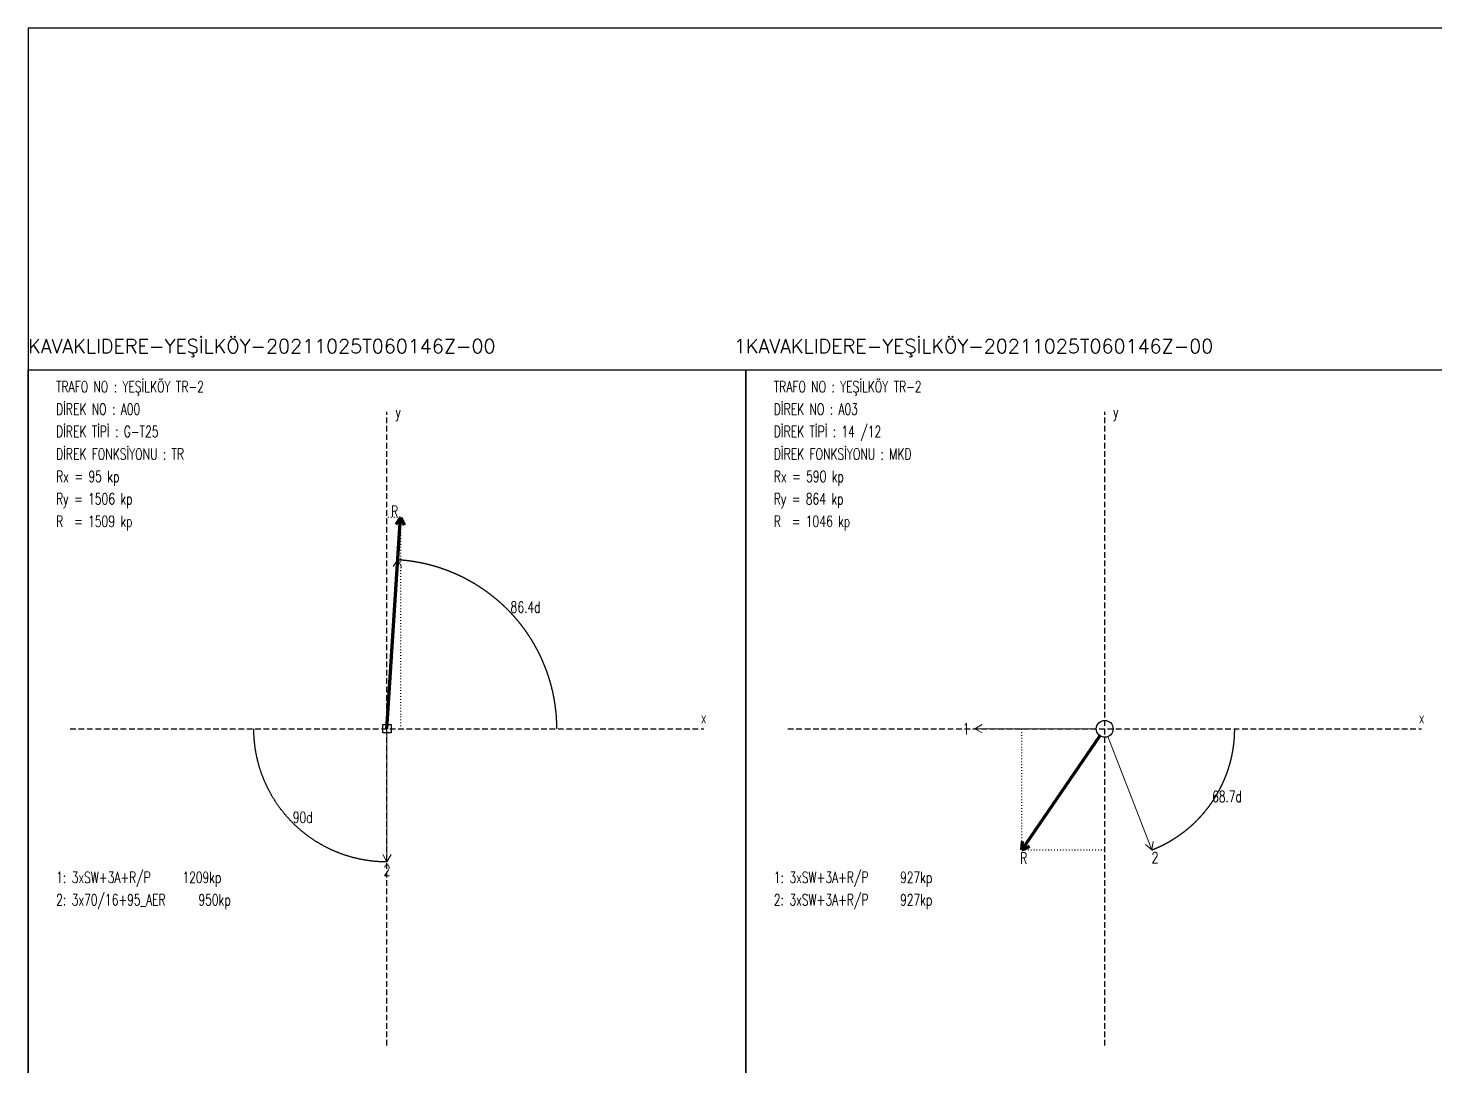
# Model space of a CAD drawing. Header units: millimetres. Extents: x 140 to 2450, y -142 to 155.
# Drawn here: x 139.8 to 345.6, y 2.7 to 154.5 of the extents above; entities that cross this region are included whole.
import ezdxf
from ezdxf.enums import TextEntityAlignment as Align

# ---------------------------------------------------------------- set-up
doc = ezdxf.new("R2010")
doc.units = ezdxf.units.MM
doc.linetypes.add('ACAD_ISO07W100', pattern=[0.2, 0, -0.2])
doc.linetypes.add('DASHDOT', pattern=[0.75, 0.5, -0.25])
doc.styles.get("Standard").update_dxf_attribs({"font": 'RomanS'})

# ---------------------------------------------------------------- blocks, each defined once
blk = doc.blocks.new('drgs')
at = {"linetype": 'DASHDOT', "ltscale": 2}
for p, q in [((64, 7.5), (64, 120.5)), ((192, 7.5), (192, 120.5)), ((7.5, 64), (120.5, 64)), ((135.5, 64), (248.5, 64))]:
    blk.add_line(p, q, dxfattribs=at)
at = {"lineweight": 70}
for p, q in [((64, 64), (66.38321, 101.649647)), ((66.38321, 101.649647), (65.552643, 100.400584)), ((66.38321, 101.649647), (67.049647, 100.305824)), ((191.153628, 62.761661), (177.244358, 42.4108)), ((177.244358, 42.4108), (177.358173, 43.906476)), ((177.244358, 42.4108), (178.596559, 43.060072))]:
    blk.add_line(p, q, dxfattribs=at)
at = {"linetype": 'ACAD_ISO07W100', "ltscale": 2}
for p, q in [((66.38321, 101.649647), (64, 101.649647)), ((66.38321, 101.649647), (66.38321, 64)), ((177.244358, 42.4108), (177.244358, 64)), ((177.244358, 42.4108), (192, 42.4108))]:
    blk.add_line(p, q, dxfattribs=at)
at = {"lineweight": 15}
for p, q in [((64, 64), (65.910169, 94.176604)), ((65.910169, 94.176604), (65.079602, 92.92754)), ((65.910169, 94.176604), (66.576606, 92.832781)), ((64, 64), (64, 40.25)), ((168.817875, 64), (170.116913, 64.75)), ((190.5, 64), (168.817875, 64)), ((168.817875, 64), (170.116913, 63.25)), ((192.544763, 62.60253), (200.419756, 42.400958)), ((200.419756, 42.400958), (199.249162, 43.338886)), ((200.419756, 42.400958), (200.646728, 43.883686)), ((64, 40.25), (63.25, 41.549038)), ((64, 40.25), (64.75, 41.549038))]:
    blk.add_line(p, q, dxfattribs=at)
at = {"flags": 128}
for points in [[(0, 0), (0, 128), (128, 128), (128, 0), (0, 0)], [(128, 0), (128, 128), (256, 128), (256, 0), (128, 0)], [(63.25, 63.25), (63.25, 64.75), (64.75, 64.75), (64.75, 63.25), (63.25, 63.25)]]:
    blk.add_lwpolyline(points, close=True, dxfattribs=at)
at = {"color": 1, "flags": 128}
for points in [[(65.910169, 94.176604), (65.910169, 94.176604), (65.962834, 94.173224), (66.015493, 94.169752), (66.068146, 94.166189), (66.120793, 94.162533), (66.173433, 94.158786), (66.226067, 94.154946), (66.278694, 94.151015), (66.331314, 94.146992), (66.383926, 94.142877), (66.436532, 94.138671), (66.48913, 94.134372), (66.541721, 94.129982), (66.594304, 94.1255), (66.646879, 94.120926), (66.699445, 94.116261), (66.752004, 94.111503), (66.804554, 94.106654), (66.857096, 94.101714), (66.909629, 94.096681), (66.962153, 94.091557), (67.014668, 94.086341), (67.067174, 94.081034), (67.119671, 94.075635), (67.172158, 94.070144), (67.224636, 94.064562), (67.277103, 94.058888), (67.329561, 94.053123), (67.382008, 94.047266), (67.434446, 94.041317), (67.486872, 94.035277), (67.539288, 94.029146), (67.591694, 94.022923), (67.644088, 94.016609), (67.696471, 94.010203), (67.748843, 94.003705), (67.801204, 93.997117), (67.853553, 93.990437), (67.90589, 93.983665), (67.958216, 93.976803), (68.010529, 93.969849), (68.06283, 93.962803), (68.115119, 93.955667), (68.167395, 93.948439), (68.219659, 93.94112), (68.271909, 93.933709), (68.324147, 93.926208), (68.376371, 93.918615), (68.428583, 93.910932), (68.48078, 93.903157), (68.532964, 93.895291), (68.585134, 93.887334), (68.637291, 93.879286), (68.689433, 93.871146), (68.741561, 93.862916), (68.793674, 93.854595), (68.845773, 93.846183), (68.897857, 93.83768), (68.949926, 93.829087), (69.00198, 93.820402), (69.054019, 93.811626), (69.106042, 93.80276), (69.15805, 93.793803), (69.210042, 93.784755), (69.262018, 93.775616), (69.313978, 93.766387), (69.365922, 93.757067), (69.41785, 93.747657), (69.469761, 93.738155), (69.521656, 93.728563), (69.573533, 93.718881), (69.625394, 93.709108), (69.677238, 93.699245), (69.729064, 93.689291), (69.780873, 93.679247), (69.832664, 93.669112), (69.884438, 93.658887), (69.936193, 93.648571), (69.987931, 93.638166), (70.03965, 93.627669), (70.091351, 93.617083), (70.143033, 93.606407), (70.194696, 93.59564), (70.246341, 93.584783), (70.297967, 93.573836), (70.349573, 93.562799), (70.40116, 93.551672), (70.452728, 93.540455), (70.504276, 93.529148), (70.555804, 93.517751), (70.607312, 93.506264), (70.6588, 93.494687), (70.710268, 93.48302), (70.761715, 93.471264), (70.813142, 93.459417), (70.864548, 93.447481), (70.915933, 93.435455), (70.967297, 93.42334), (71.01864, 93.411135), (71.069961, 93.39884), (71.121261, 93.386456), (71.172539, 93.373983), (71.223796, 93.361419), (71.27503, 93.348767), (71.326242, 93.336025), (71.377432, 93.323193), (71.428599, 93.310273), (71.479744, 93.297263), (71.530866, 93.284163), (71.581965, 93.270975), (71.633041, 93.257697), (71.684094, 93.244331), (71.735123, 93.230875), (71.786129, 93.21733), (71.837111, 93.203696), (71.888069, 93.189973), (71.939003, 93.176162), (71.989913, 93.162261), (72.040798, 93.148272), (72.091659, 93.134193), (72.142496, 93.120026), (72.193307, 93.105771), (72.244094, 93.091426), (72.294855, 93.076993), (72.345592, 93.062472), (72.396303, 93.047862), (72.446988, 93.033163), (72.497647, 93.018376), (72.548281, 93.003501), (72.598889, 92.988537), (72.64947, 92.973485), (72.700025, 92.958345), (72.750554, 92.943116), (72.801056, 92.9278), (72.851531, 92.912395), (72.901979, 92.896902), (72.9524, 92.881321), (73.002794, 92.865652), (73.05316, 92.849895), (73.103499, 92.834051), (73.15381, 92.818118), (73.204093, 92.802098), (73.254348, 92.78599), (73.304575, 92.769794), (73.354773, 92.753511), (73.404943, 92.73714), (73.455085, 92.720681), (73.505198, 92.704135), (73.555281, 92.687502), (73.605336, 92.670781), (73.655361, 92.653973), (73.705357, 92.637078), (73.755323, 92.620095), (73.80526, 92.603025), (73.855167, 92.585868), (73.905043, 92.568624), (73.95489, 92.551293), (74.004706, 92.533875), (74.054492, 92.51637), (74.104247, 92.498778), (74.153971, 92.4811), (74.203665, 92.463334), (74.253327, 92.445482), (74.302958, 92.427543), (74.352558, 92.409518), (74.402126, 92.391406), (74.451662, 92.373208), (74.501167, 92.354923), (74.55064, 92.336552), (74.60008, 92.318094), (74.649488, 92.299551), (74.698864, 92.280921), (74.748207, 92.262205), (74.797518, 92.243402), (74.846796, 92.224514), (74.89604, 92.20554), (74.945251, 92.18648), (74.994429, 92.167334), (75.043574, 92.148102), (75.092685, 92.128784), (75.141762, 92.109381), (75.190805, 92.089892), (75.239814, 92.070318), (75.288789, 92.050658), (75.337729, 92.030913), (75.386635, 92.011082), (75.435506, 91.991166), (75.484343, 91.971165), (75.533144, 91.951078), (75.58191, 91.930906), (75.630641, 91.910649), (75.679337, 91.890308), (75.727997, 91.869881), (75.776621, 91.849369), (75.825209, 91.828773), (75.873762, 91.808092), (75.922278, 91.787326), (75.970758, 91.766475), (76.019201, 91.74554), (76.067608, 91.72452), (76.115978, 91.703416), (76.164311, 91.682227), (76.212607, 91.660954), (76.260866, 91.639597), (76.309087, 91.618156), (76.357271, 91.596631), (76.405418, 91.575021), (76.453526, 91.553327), (76.501597, 91.53155), (76.549629, 91.509689), (76.597624, 91.487744), (76.64558, 91.465715), (76.693497, 91.443602), (76.741376, 91.421406), (76.789216, 91.399126), (76.837017, 91.376763), (76.884779, 91.354317), (76.932501, 91.331787), (76.980185, 91.309174), (77.027828, 91.286478), (77.075432, 91.263698), (77.122997, 91.240836), (77.170521, 91.21789), (77.218005, 91.194862), (77.265449, 91.171751), (77.312852, 91.148557), (77.360215, 91.12528), (77.407537, 91.101921), (77.454818, 91.078479), (77.502059, 91.054955), (77.549258, 91.031348), (77.596416, 91.007659), (77.643532, 90.983888), (77.690607, 90.960034), (77.737641, 90.936098), (77.784632, 90.912081), (77.831582, 90.887981), (77.878489, 90.863799), (77.925354, 90.839536), (77.972176, 90.815191), (78.018956, 90.790764), (78.065694, 90.766255), (78.112388, 90.741665), (78.15904, 90.716994), (78.205648, 90.692241), (78.252213, 90.667407), (78.298735, 90.642491), (78.345213, 90.617495), (78.391647, 90.592417), (78.438038, 90.567259), (78.484385, 90.542019), (78.530687, 90.516699), (78.576945, 90.491297), (78.623159, 90.465815), (78.669328, 90.440253), (78.715453, 90.41461), (78.761533, 90.388886), (78.807568, 90.363082), (78.853557, 90.337198), (78.899502, 90.311234), (78.945401, 90.285189), (78.991254, 90.259064), (79.037062, 90.23286), (79.082824, 90.206575), (79.12854, 90.180211), (79.17421, 90.153767), (79.219834, 90.127243), (79.265411, 90.100639), (79.310942, 90.073957), (79.356427, 90.047194), (79.401864, 90.020353), (79.447255, 89.993432), (79.492598, 89.966431), (79.537895, 89.939352), (79.583144, 89.912194), (79.628345, 89.884957), (79.673499, 89.857641), (79.718605, 89.830246), (79.763664, 89.802773), (79.808674, 89.775221), (79.853636, 89.74759), (79.89855, 89.719881), (79.943415, 89.692094), (79.988232, 89.664228), (80.033, 89.636284), (80.07772, 89.608262), (80.12239, 89.580162), (80.167011, 89.551985), (80.211583, 89.523729), (80.256106, 89.495395), (80.300579, 89.466984), (80.345002, 89.438496), (80.389376, 89.40993), (80.4337, 89.381286), (80.477973, 89.352565), (80.522197, 89.323767), (80.56637, 89.294892), (80.610493, 89.26594), (80.654565, 89.23691), (80.698586, 89.207804), (80.742557, 89.178621), (80.786476, 89.149362), (80.830344, 89.120025), (80.874161, 89.090613), (80.917927, 89.061124), (80.961641, 89.031558), (81.005304, 89.001916), (81.048914, 88.972198), (81.092473, 88.942404), (81.13598, 88.912534), (81.179434, 88.882589), (81.222836, 88.852567), (81.266186, 88.82247), (81.309483, 88.792297), (81.352727, 88.762048), (81.395919, 88.731724), (81.439057, 88.701325), (81.482143, 88.67085), (81.525175, 88.640301), (81.568153, 88.609676), (81.611079, 88.578976), (81.65395, 88.548202), (81.696768, 88.517352), (81.739532, 88.486428), (81.782242, 88.45543), (81.824897, 88.424357), (81.867499, 88.393209), (81.910046, 88.361987), (81.952538, 88.330691), (81.994976, 88.299321), (82.037359, 88.267877), (82.079687, 88.236359), (82.121959, 88.204767), (82.164177, 88.173102), (82.206339, 88.141362), (82.248446, 88.109549), (82.290498, 88.077663), (82.332493, 88.045704), (82.374433, 88.013671), (82.416317, 87.981565), (82.458144, 87.949386), (82.499916, 87.917134), (82.541631, 87.884809), (82.583289, 87.852411), (82.624891, 87.819941), (82.666437, 87.787398), (82.707925, 87.754783), (82.749356, 87.722095), (82.790731, 87.689335), (82.832048, 87.656503), (82.873307, 87.623599), (82.91451, 87.590623), (82.955654, 87.557575), (82.996741, 87.524455), (83.03777, 87.491264), (83.078741, 87.458001), (83.119654, 87.424667), (83.160509, 87.391261), (83.201305, 87.357784), (83.242043, 87.324236), (83.282722, 87.290616), (83.323342, 87.256926), (83.363904, 87.223165), (83.404406, 87.189334), (83.44485, 87.155431), (83.485234, 87.121458), (83.525559, 87.087415), (83.565824, 87.053301), (83.60603, 87.019117), (83.646176, 86.984863), (83.686262, 86.950539), (83.726288, 86.916145), (83.766254, 86.881682), (83.80616, 86.847148), (83.846006, 86.812545), (83.885791, 86.777873), (83.925516, 86.743131), (83.96518, 86.708319), (84.004783, 86.673439), (84.044325, 86.63849), (84.083806, 86.603471), (84.123226, 86.568384), (84.162584, 86.533228), (84.201882, 86.498003), (84.241117, 86.46271), (84.280291, 86.427348), (84.319403, 86.391919), (84.358454, 86.35642), (84.397442, 86.320854), (84.436368, 86.28522), (84.475232, 86.249518), (84.514034, 86.213748), (84.552773, 86.17791), (84.591449, 86.142005), (84.630063, 86.106033), (84.668614, 86.069993), (84.707102, 86.033886), (84.745526, 85.997711), (84.783888, 85.96147), (84.822186, 85.925162), (84.860421, 85.888787), (84.898593, 85.852345), (84.9367, 85.815837), (84.974744, 85.779263), (85.012724, 85.742622), (85.05064, 85.705914), (85.088492, 85.669141), (85.12628, 85.632302), (85.164003, 85.595396), (85.201662, 85.558425), (85.239256, 85.521389), (85.276786, 85.484286), (85.31425, 85.447119), (85.35165, 85.409886), (85.388985, 85.372587), (85.426254, 85.335224), (85.463459, 85.297796), (85.500598, 85.260303), (85.537671, 85.222745), (85.574679, 85.185122), (85.611621, 85.147435), (85.648498, 85.109683), (85.685308, 85.071867), (85.722052, 85.033987), (85.75873, 84.996043), (85.795342, 84.958035), (85.831888, 84.919963), (85.868367, 84.881827), (85.904779, 84.843628), (85.941125, 84.805365), (85.977403, 84.767039), (86.013615, 84.72865), (86.04976, 84.690197), (86.085838, 84.651682), (86.121848, 84.613103), (86.157791, 84.574462), (86.193666, 84.535758), (86.229474, 84.496991), (86.265214, 84.458162), (86.300886, 84.419271), (86.336491, 84.380318), (86.372027, 84.341302), (86.407495, 84.302225), (86.442895, 84.263085), (86.478227, 84.223884), (86.51349, 84.184621), (86.548684, 84.145297), (86.58381, 84.105912), (86.618867, 84.066465), (86.653855, 84.026957), (86.688774, 83.987388), (86.723624, 83.947758), (86.758405, 83.908068), (86.793117, 83.868316), (86.827759, 83.828505), (86.862331, 83.788633), (86.896834, 83.7487), (86.931267, 83.708708), (86.96563, 83.668655), (86.999924, 83.628542), (87.034147, 83.58837), (87.0683, 83.548138), (87.102383, 83.507847), (87.136395, 83.467496), (87.170337, 83.427085), (87.204208, 83.386616), (87.238009, 83.346088), (87.271739, 83.3055), (87.305398, 83.264854), (87.338986, 83.224149), (87.372503, 83.183385), (87.405949, 83.142564), (87.439323, 83.101683), (87.472626, 83.060745), (87.505858, 83.019748), (87.539017, 82.978694), (87.572106, 82.937582), (87.605122, 82.896412), (87.638066, 82.855184), (87.670939, 82.8139), (87.703739, 82.772557), (87.736468, 82.731158), (87.769123, 82.689701), (87.801707, 82.648188), (87.834218, 82.606618), (87.866656, 82.564991), (87.899022, 82.523308), (87.931315, 82.481568), (87.963535, 82.439772), (87.995682, 82.397919), (88.027755, 82.356011), (88.059756, 82.314047), (88.091684, 82.272027), (88.123538, 82.229951), (88.155318, 82.18782), (88.187025, 82.145633), (88.218658, 82.103391), (88.250218, 82.061094), (88.281703, 82.018742), (88.313115, 81.976335), (88.344452, 81.933873), (88.375716, 81.891357), (88.406905, 81.848786), (88.43802, 81.806161), (88.46906, 81.763481), (88.500026, 81.720747), (88.530917, 81.67796), (88.561734, 81.635118), (88.592475, 81.592223), (88.623142, 81.549275), (88.653734, 81.506272), (88.684251, 81.463217), (88.714692, 81.420108), (88.745058, 81.376946), (88.775349, 81.333732), (88.805564, 81.290464), (88.835704, 81.247144), (88.865768, 81.203771), (88.895757, 81.160346), (88.925669, 81.116869), (88.955506, 81.073339), (88.985266, 81.029758), (89.014951, 80.986124), (89.044559, 80.942439), (89.074091, 80.898702), (89.103547, 80.854914), (89.132926, 80.811074), (89.162228, 80.767183), (89.191454, 80.723242), (89.220603, 80.679249), (89.249676, 80.635205), (89.278671, 80.591111), (89.30759, 80.546966), (89.336431, 80.502771), (89.365195, 80.458525), (89.393882, 80.414229), (89.422491, 80.369884), (89.451024, 80.325488), (89.479478, 80.281043), (89.507855, 80.236548), (89.536154, 80.192004), (89.564376, 80.14741), (89.592519, 80.102767), (89.620585, 80.058076), (89.648573, 80.013335), (89.676482, 79.968545), (89.704313, 79.923707), (89.732066, 79.87882), (89.759741, 79.833885), (89.787337, 79.788902), (89.814855, 79.74387), (89.842293, 79.698791), (89.869654, 79.653664), (89.896935, 79.608489), (89.924137, 79.563267), (89.951261, 79.517997), (89.978305, 79.47268), (90.005271, 79.427315), (90.032157, 79.381904), (90.058964, 79.336446), (90.085691, 79.290941), (90.112339, 79.24539), (90.138908, 79.199792), (90.165396, 79.154148), (90.191806, 79.108458), (90.218135, 79.062721), (90.244384, 79.016939), (90.270554, 78.971111), (90.296643, 78.925238), (90.322653, 78.879319), (90.348582, 78.833354), (90.374431, 78.787345), (90.4002, 78.74129), (90.425888, 78.695191), (90.451495, 78.649046), (90.477022, 78.602858), (90.502469, 78.556624), (90.527835, 78.510347), (90.55312, 78.464025), (90.578324, 78.417659), (90.603447, 78.371249), (90.628489, 78.324795), (90.65345, 78.278298), (90.678329, 78.231757), (90.703128, 78.185173), (90.727845, 78.138546), (90.752481, 78.091875), (90.777035, 78.045162), (90.801507, 77.998406), (90.825898, 77.951607), (90.850208, 77.904766), (90.874435, 77.857882), (90.898581, 77.810956), (90.922645, 77.763989), (90.946626, 77.716979), (90.970526, 77.669927), (90.994343, 77.622834), (91.018078, 77.575699), (91.041731, 77.528523), (91.065302, 77.481306), (91.08879, 77.434047), (91.112195, 77.386748), (91.135518, 77.339408), (91.158759, 77.292027), (91.181916, 77.244606), (91.204991, 77.197145), (91.227983, 77.149643), (91.250892, 77.102101), (91.273718, 77.054519), (91.296461, 77.006898), (91.319121, 76.959237), (91.341697, 76.911536), (91.36419, 76.863796), (91.3866, 76.816017), (91.408927, 76.768199), (91.43117, 76.720342), (91.453329, 76.672446), (91.475405, 76.624512), (91.497397, 76.576539), (91.519305, 76.528528), (91.54113, 76.480479), (91.56287, 76.432391), (91.584527, 76.384266), (91.606099, 76.336103), (91.627588, 76.287903), (91.648992, 76.239665), (91.670312, 76.19139), (91.691548, 76.143077), (91.7127, 76.094728), (91.733767, 76.046342), (91.754749, 75.997919), (91.775647, 75.949459), (91.796461, 75.900964), (91.81719, 75.852431), (91.837834, 75.803863), (91.858393, 75.755259), (91.878867, 75.706619), (91.899257, 75.657944), (91.919561, 75.609232), (91.93978, 75.560486), (91.959915, 75.511704), (91.979964, 75.462888), (91.999928, 75.414036), (92.019806, 75.365149), (92.0396, 75.316228), (92.059307, 75.267273), (92.07893, 75.218283), (92.098467, 75.169259), (92.117918, 75.120201), (92.137283, 75.071109), (92.156563, 75.021983), (92.175757, 74.972824), (92.194866, 74.923631), (92.213888, 74.874405), (92.232824, 74.825146), (92.251675, 74.775854), (92.270439, 74.726529), (92.289118, 74.677172), (92.30771, 74.627782), (92.326215, 74.578359), (92.344635, 74.528905), (92.362968, 74.479418), (92.381215, 74.429899), (92.399375, 74.380349), (92.417449, 74.330767), (92.435437, 74.281153), (92.453337, 74.231508), (92.471151, 74.181832), (92.488879, 74.132125), (92.506519, 74.082388), (92.524073, 74.032619), (92.541539, 73.98282), (92.558919, 73.93299), (92.576212, 73.88313), (92.593418, 73.833241), (92.610537, 73.783321), (92.627568, 73.733371), (92.644512, 73.683392), (92.66137, 73.633383), (92.678139, 73.583345), (92.694822, 73.533277), (92.711417, 73.483181), (92.727924, 73.433056), (92.744344, 73.382902), (92.760677, 73.332719), (92.776922, 73.282508), (92.793079, 73.232269), (92.809148, 73.182001), (92.82513, 73.131706), (92.841024, 73.081383), (92.85683, 73.031032), (92.872548, 72.980653), (92.888178, 72.930247), (92.903721, 72.879815), (92.919175, 72.829354), (92.934541, 72.778868), (92.949819, 72.728354), (92.965009, 72.677814), (92.98011, 72.627247), (92.995123, 72.576654), (93.010048, 72.526035), (93.024885, 72.47539), (93.039633, 72.424719), (93.054293, 72.374023), (93.068864, 72.323301), (93.083346, 72.272553), (93.09774, 72.221781), (93.112046, 72.170983), (93.126262, 72.12016), (93.14039, 72.069313), (93.15443, 72.018441), (93.16838, 71.967545), (93.182242, 71.916625), (93.196014, 71.86568), (93.209698, 71.814711), (93.223293, 71.763719), (93.236798, 71.712703), (93.250215, 71.661663), (93.263543, 71.6106), (93.276781, 71.559514), (93.28993, 71.508405), (93.30299, 71.457273), (93.315961, 71.406118), (93.328843, 71.354941), (93.341635, 71.303742), (93.354337, 71.25252), (93.366951, 71.201276), (93.379475, 71.15001), (93.391909, 71.098722), (93.404254, 71.047413), (93.416509, 70.996082), (93.428675, 70.94473), (93.440751, 70.893356), (93.452737, 70.841962), (93.464634, 70.790547), (93.476441, 70.739111), (93.488158, 70.687655), (93.499785, 70.636178), (93.511322, 70.584681), (93.52277, 70.533164), (93.534127, 70.481627), (93.545395, 70.430071), (93.556572, 70.378495), (93.56766, 70.326899), (93.578658, 70.275284), (93.589565, 70.22365), (93.600382, 70.171997), (93.611109, 70.120325), (93.621746, 70.068635), (93.632293, 70.016926), (93.642749, 69.965199), (93.653115, 69.913453), (93.663391, 69.86169), (93.673576, 69.809908), (93.683671, 69.758109), (93.693676, 69.706293), (93.70359, 69.654459), (93.713414, 69.602608), (93.723147, 69.55074), (93.732789, 69.498855), (93.742341, 69.446953), (93.751803, 69.395034), (93.761174, 69.343099), (93.770454, 69.291148), (93.779643, 69.239181), (93.788742, 69.187198), (93.79775, 69.135199), (93.806667, 69.083184), (93.815494, 69.031154), (93.824229, 68.979108), (93.832874, 68.927048), (93.841428, 68.874972), (93.849891, 68.822882), (93.858263, 68.770776), (93.866544, 68.718657), (93.874734, 68.666522), (93.882833, 68.614374), (93.890841, 68.562212), (93.898758, 68.510035), (93.906584, 68.457845), (93.914319, 68.405642), (93.921963, 68.353425), (93.929515, 68.301195), (93.936977, 68.248951), (93.944347, 68.196695), (93.951626, 68.144426), (93.958814, 68.092144), (93.96591, 68.03985), (93.972916, 67.987543), (93.979829, 67.935225), (93.986652, 67.882894), (93.993383, 67.830552), (94.000023, 67.778197), (94.006572, 67.725832), (94.013029, 67.673455), (94.019394, 67.621067), (94.025669, 67.568667), (94.031851, 67.516257), (94.037943, 67.463836), (94.043943, 67.411405), (94.049851, 67.358963), (94.055668, 67.306511), (94.061393, 67.254049), (94.067026, 67.201577), (94.072568, 67.149096), (94.078019, 67.096604), (94.083378, 67.044104), (94.088645, 66.991594), (94.09382, 66.939075), (94.098904, 66.886546), (94.103896, 66.83401), (94.108796, 66.781464), (94.113605, 66.72891), (94.118322, 66.676348), (94.122947, 66.623777), (94.127481, 66.571199), (94.131923, 66.518613), (94.136273, 66.466019), (94.140531, 66.413417), (94.144697, 66.360809), (94.148771, 66.308193), (94.152754, 66.25557), (94.156645, 66.20294), (94.160444, 66.150303), (94.164151, 66.09766), (94.167766, 66.04501), (94.171289, 65.992355), (94.174721, 65.939693), (94.17806, 65.887025), (94.181308, 65.834351), (94.184463, 65.781672), (94.187527, 65.728988), (94.190498, 65.676298), (94.193378, 65.623603), (94.196166, 65.570903), (94.198862, 65.518199), (94.201465, 65.465489), (94.203977, 65.412776), (94.206397, 65.360058), (94.208725, 65.307336), (94.21096, 65.254609), (94.213104, 65.20188), (94.215156, 65.149146), (94.217115, 65.096409), (94.218983, 65.043668), (94.220758, 64.990925), (94.222442, 64.938178), (94.224033, 64.885429), (94.225533, 64.832676), (94.22694, 64.779922), (94.228255, 64.727164), (94.229478, 64.674405), (94.230609, 64.621644), (94.231648, 64.56888), (94.232595, 64.516115), (94.23345, 64.463349), (94.234212, 64.410581), (94.234883, 64.357812), (94.235461, 64.305041), (94.235948, 64.25227), (94.236342, 64.199498), (94.236644, 64.146725), (94.236854, 64.093952), (94.236972, 64.041179), (94.237, 64)], [(64, 40.25), (64, 40.25), (63.896371, 40.250226), (63.792745, 40.250904), (63.689122, 40.252035), (63.585505, 40.253617), (63.481896, 40.255652), (63.378297, 40.258139), (63.27471, 40.261077), (63.171137, 40.264468), (63.067579, 40.26831), (62.96404, 40.272605), (62.860519, 40.277351), (62.757021, 40.282549), (62.653546, 40.288198), (62.550097, 40.294299), (62.446676, 40.300851), (62.343284, 40.307854), (62.239923, 40.315308), (62.136596, 40.323213), (62.033305, 40.331569), (61.930051, 40.340376), (61.826837, 40.349633), (61.723663, 40.35934), (61.620534, 40.369498), (61.517449, 40.380105), (61.414412, 40.391162), (61.311424, 40.402668), (61.208487, 40.414624), (61.105603, 40.427029), (61.002774, 40.439882), (60.900003, 40.453185), (60.79729, 40.466935), (60.694639, 40.481133), (60.59205, 40.49578), (60.489526, 40.510873), (60.38707, 40.526414), (60.284681, 40.542402), (60.182364, 40.558836), (60.080119, 40.575717), (59.977949, 40.593044), (59.875856, 40.610816), (59.773841, 40.629033), (59.671906, 40.647696), (59.570054, 40.666803), (59.468286, 40.686354), (59.366605, 40.70635), (59.265012, 40.726788), (59.163508, 40.74767), (59.062097, 40.768994), (58.96078, 40.790761), (58.859559, 40.81297), (58.758436, 40.83562), (58.657412, 40.858711), (58.556491, 40.882243), (58.455673, 40.906214), (58.35496, 40.930626), (58.254355, 40.955477), (58.153859, 40.980766), (58.053475, 41.006494), (57.953204, 41.032659), (57.853048, 41.059262), (57.753009, 41.086301), (57.653089, 41.113777), (57.553289, 41.141688), (57.453613, 41.170035), (57.354061, 41.198816), (57.254636, 41.228031), (57.155339, 41.25768), (57.056172, 41.287762), (56.957138, 41.318276), (56.858237, 41.349222), (56.759473, 41.3806), (56.660846, 41.412408), (56.56236, 41.444646), (56.464014, 41.477313), (56.365813, 41.510409), (56.267756, 41.543934), (56.169847, 41.577886), (56.072087, 41.612265), (55.974478, 41.64707), (55.877022, 41.6823), (55.77972, 41.717956), (55.682575, 41.754036), (55.585588, 41.790539), (55.488761, 41.827465), (55.392097, 41.864813), (55.295596, 41.902583), (55.199261, 41.940773), (55.103093, 41.979383), (55.007095, 42.018413), (54.911268, 42.057861), (54.815615, 42.097727), (54.720136, 42.13801), (54.624833, 42.178709), (54.52971, 42.219823), (54.434766, 42.261352), (54.340005, 42.303295), (54.245427, 42.345651), (54.151035, 42.38842), (54.056831, 42.4316), (53.962816, 42.47519), (53.868992, 42.51919), (53.775361, 42.563599), (53.681925, 42.608417), (53.588685, 42.653641), (53.495644, 42.699272), (53.402802, 42.745309), (53.310162, 42.79175), (53.217726, 42.838595), (53.125495, 42.885843), (53.03347, 42.933493), (52.941655, 42.981544), (52.85005, 43.029995), (52.758658, 43.078845), (52.667479, 43.128094), (52.576517, 43.17774), (52.485772, 43.227782), (52.395246, 43.27822), (52.30494, 43.329052), (52.214858, 43.380278), (52.125, 43.431897), (52.035368, 43.483907), (51.945964, 43.536307), (51.856789, 43.589098), (51.767846, 43.642277), (51.679135, 43.695843), (51.590659, 43.749796), (51.502419, 43.804135), (51.414417, 43.858858), (51.326655, 43.913964), (51.239134, 43.969453), (51.151856, 44.025323), (51.064823, 44.081574), (50.978036, 44.138204), (50.891497, 44.195212), (50.805207, 44.252597), (50.719169, 44.310358), (50.633383, 44.368493), (50.547852, 44.427003), (50.462577, 44.485885), (50.37756, 44.545139), (50.292802, 44.604763), (50.208305, 44.664756), (50.12407, 44.725118), (50.0401, 44.785846), (49.956396, 44.846941), (49.872959, 44.9084), (49.789791, 44.970222), (49.706893, 45.032407), (49.624268, 45.094952), (49.541916, 45.157858), (49.45984, 45.221123), (49.37804, 45.284745), (49.296519, 45.348723), (49.215277, 45.413056), (49.134318, 45.477744), (49.053641, 45.542783), (48.973248, 45.608175), (48.893142, 45.673916), (48.813324, 45.740006), (48.733794, 45.806444), (48.654555, 45.873229), (48.575609, 45.940358), (48.496956, 46.007832), (48.418598, 46.075647), (48.340537, 46.143805), (48.262774, 46.212302), (48.18531, 46.281137), (48.108148, 46.35031), (48.031288, 46.419819), (47.954733, 46.489663), (47.878482, 46.55984), (47.802539, 46.63035), (47.726904, 46.701189), (47.651579, 46.772359), (47.576565, 46.843856), (47.501864, 46.91568), (47.427477, 46.987829), (47.353405, 47.060302), (47.27965, 47.133097), (47.206214, 47.206214), (47.133097, 47.27965), (47.060302, 47.353405), (46.987829, 47.427477), (46.91568, 47.501864), (46.843856, 47.576565), (46.772359, 47.651579), (46.701189, 47.726904), (46.63035, 47.802539), (46.55984, 47.878482), (46.489663, 47.954733), (46.419819, 48.031288), (46.35031, 48.108148), (46.281137, 48.18531), (46.212302, 48.262774), (46.143805, 48.340537), (46.075647, 48.418598), (46.007832, 48.496956), (45.940358, 48.575609), (45.873229, 48.654555), (45.806444, 48.733794), (45.740006, 48.813324), (45.673916, 48.893142), (45.608175, 48.973248), (45.542783, 49.053641), (45.477744, 49.134318), (45.413056, 49.215277), (45.348723, 49.296519), (45.284745, 49.37804), (45.221123, 49.45984), (45.157858, 49.541916), (45.094952, 49.624268), (45.032407, 49.706893), (44.970222, 49.789791), (44.9084, 49.872959), (44.846941, 49.956396), (44.785846, 50.0401), (44.725118, 50.12407), (44.664756, 50.208305), (44.604763, 50.292802), (44.545139, 50.37756), (44.485885, 50.462577), (44.427003, 50.547852), (44.368493, 50.633383), (44.310358, 50.719169), (44.252597, 50.805207), (44.195212, 50.891497), (44.138204, 50.978036), (44.081574, 51.064823), (44.025323, 51.151856), (43.969453, 51.239134), (43.913964, 51.326655), (43.858858, 51.414417), (43.804135, 51.502419), (43.749796, 51.590659), (43.695843, 51.679135), (43.642277, 51.767846), (43.589098, 51.856789), (43.536307, 51.945964), (43.483907, 52.035368), (43.431897, 52.125), (43.380278, 52.214858), (43.329052, 52.30494), (43.27822, 52.395246), (43.227782, 52.485772), (43.17774, 52.576517), (43.128094, 52.667479), (43.078845, 52.758658), (43.029995, 52.85005), (42.981544, 52.941655), (42.933493, 53.03347), (42.885843, 53.125495), (42.838595, 53.217726), (42.79175, 53.310162), (42.745309, 53.402802), (42.699272, 53.495644), (42.653641, 53.588685), (42.608417, 53.681925), (42.563599, 53.775361), (42.51919, 53.868992), (42.47519, 53.962816), (42.4316, 54.056831), (42.38842, 54.151035), (42.345651, 54.245427), (42.303295, 54.340005), (42.261352, 54.434766), (42.219823, 54.52971), (42.178709, 54.624833), (42.13801, 54.720136), (42.097727, 54.815615), (42.057861, 54.911268), (42.018413, 55.007095), (41.979383, 55.103093), (41.940773, 55.199261), (41.902583, 55.295596), (41.864813, 55.392097), (41.827465, 55.488761), (41.790539, 55.585588), (41.754036, 55.682575), (41.717956, 55.77972), (41.6823, 55.877022), (41.64707, 55.974478), (41.612265, 56.072087), (41.577886, 56.169847), (41.543934, 56.267756), (41.510409, 56.365813), (41.477313, 56.464014), (41.444646, 56.56236), (41.412408, 56.660846), (41.3806, 56.759473), (41.349222, 56.858237), (41.318276, 56.957138), (41.287762, 57.056172), (41.25768, 57.155339), (41.228031, 57.254636), (41.198816, 57.354061), (41.170035, 57.453613), (41.141688, 57.553289), (41.113777, 57.653089), (41.086301, 57.753009), (41.059262, 57.853048), (41.032659, 57.953204), (41.006494, 58.053475), (40.980766, 58.153859), (40.955477, 58.254355), (40.930626, 58.35496), (40.906214, 58.455673), (40.882243, 58.556491), (40.858711, 58.657412), (40.83562, 58.758436), (40.81297, 58.859559), (40.790761, 58.96078), (40.768994, 59.062097), (40.74767, 59.163508), (40.726788, 59.265012), (40.70635, 59.366605), (40.686354, 59.468286), (40.666803, 59.570054), (40.647696, 59.671906), (40.629033, 59.773841), (40.610816, 59.875856), (40.593044, 59.977949), (40.575717, 60.080119), (40.558836, 60.182364), (40.542402, 60.284681), (40.526414, 60.38707), (40.510873, 60.489526), (40.49578, 60.59205), (40.481133, 60.694639), (40.466935, 60.79729), (40.453185, 60.900003), (40.439882, 61.002774), (40.427029, 61.105603), (40.414624, 61.208487), (40.402668, 61.311424), (40.391162, 61.414412), (40.380105, 61.517449), (40.369498, 61.620534), (40.35934, 61.723663), (40.349633, 61.826837), (40.340376, 61.930051), (40.331569, 62.033305), (40.323213, 62.136596), (40.315308, 62.239923), (40.307854, 62.343284), (40.300851, 62.446676), (40.294299, 62.550097), (40.288198, 62.653546), (40.282549, 62.757021), (40.277351, 62.860519), (40.272605, 62.96404), (40.26831, 63.067579), (40.264468, 63.171137), (40.261077, 63.27471), (40.258139, 63.378297), (40.255652, 63.481896), (40.253617, 63.585505), (40.252035, 63.689122), (40.250904, 63.792745), (40.250226, 63.896371), (40.25, 64)], [(200.419756, 42.400958), (200.419756, 42.400958), (200.457441, 42.415686), (200.4951, 42.43048), (200.532733, 42.445339), (200.57034, 42.460265), (200.60792, 42.475255), (200.645475, 42.490312), (200.683003, 42.505434), (200.720505, 42.520621), (200.75798, 42.535874), (200.795429, 42.551192), (200.832851, 42.566576), (200.870246, 42.582025), (200.907614, 42.597539), (200.944954, 42.613118), (200.982268, 42.628763), (201.019554, 42.644472), (201.056813, 42.660247), (201.094044, 42.676087), (201.131247, 42.691991), (201.168423, 42.707961), (201.20557, 42.723995), (201.24269, 42.740094), (201.279781, 42.756258), (201.316845, 42.772487), (201.353879, 42.78878), (201.390886, 42.805138), (201.427863, 42.82156), (201.464812, 42.838047), (201.501733, 42.854599), (201.538624, 42.871214), (201.575486, 42.887895), (201.612319, 42.904639), (201.649123, 42.921448), (201.685897, 42.938321), (201.722642, 42.955258), (201.759357, 42.972259), (201.796042, 42.989325), (201.832698, 43.006454), (201.869323, 43.023647), (201.905919, 43.040904), (201.942485, 43.058225), (201.97902, 43.07561), (202.015524, 43.093059), (202.051999, 43.110571), (202.088442, 43.128147), (202.124855, 43.145786), (202.161237, 43.163489), (202.197588, 43.181256), (202.233908, 43.199086), (202.270197, 43.216979), (202.306455, 43.234935), (202.342681, 43.252955), (202.378875, 43.271038), (202.415038, 43.289184), (202.45117, 43.307393), (202.487269, 43.325666), (202.523337, 43.344001), (202.559372, 43.362399), (202.595376, 43.38086), (202.631347, 43.399384), (202.667285, 43.41797), (202.703191, 43.43662), (202.739065, 43.455331), (202.774906, 43.474106), (202.810714, 43.492943), (202.846489, 43.511842), (202.882231, 43.530804), (202.91794, 43.549829), (202.953615, 43.568915), (202.989258, 43.588064), (203.024866, 43.607275), (203.060442, 43.626548), (203.095983, 43.645883), (203.131491, 43.66528), (203.166965, 43.684739), (203.202405, 43.70426), (203.23781, 43.723843), (203.273182, 43.743488), (203.308519, 43.763194), (203.343821, 43.782962), (203.379089, 43.802791), (203.414323, 43.822682), (203.449522, 43.842635), (203.484685, 43.862649), (203.519814, 43.882724), (203.554908, 43.90286), (203.589966, 43.923058), (203.62499, 43.943317), (203.659977, 43.963637), (203.69493, 43.984018), (203.729846, 44.00446), (203.764727, 44.024963), (203.799572, 44.045526), (203.834381, 44.066151), (203.869154, 44.086836), (203.903891, 44.107582), (203.938592, 44.128389), (203.973256, 44.149256), (204.007884, 44.170183), (204.042475, 44.191171), (204.07703, 44.212219), (204.111548, 44.233328), (204.146029, 44.254497), (204.180473, 44.275725), (204.214879, 44.297014), (204.249249, 44.318363), (204.283581, 44.339772), (204.317876, 44.361241), (204.352133, 44.38277), (204.386353, 44.404358), (204.420535, 44.426006), (204.454679, 44.447714), (204.488785, 44.469481), (204.522854, 44.491308), (204.556884, 44.513194), (204.590875, 44.53514), (204.624829, 44.557145), (204.658744, 44.579209), (204.69262, 44.601332), (204.726458, 44.623514), (204.760257, 44.645756), (204.794017, 44.668056), (204.827738, 44.690415), (204.86142, 44.712833), (204.895063, 44.73531), (204.928666, 44.757846), (204.96223, 44.78044), (204.995755, 44.803092), (205.02924, 44.825803), (205.062686, 44.848573), (205.096091, 44.871401), (205.129457, 44.894287), (205.162783, 44.917231), (205.196068, 44.940234), (205.229314, 44.963294), (205.262519, 44.986413), (205.295684, 45.009589), (205.328808, 45.032823), (205.361892, 45.056115), (205.394935, 45.079465), (205.427937, 45.102872), (205.460898, 45.126337), (205.493818, 45.14986), (205.526697, 45.17344), (205.559535, 45.197077), (205.592332, 45.220771), (205.625087, 45.244523), (205.657801, 45.268332), (205.690473, 45.292198), (205.723103, 45.316121), (205.755692, 45.3401), (205.788239, 45.364137), (205.820743, 45.38823), (205.853206, 45.41238), (205.885626, 45.436587), (205.918005, 45.46085), (205.95034, 45.48517), (205.982633, 45.509546), (206.014884, 45.533979), (206.047092, 45.558467), (206.079257, 45.583012), (206.111379, 45.607613), (206.143459, 45.63227), (206.175495, 45.656983), (206.207488, 45.681752), (206.239438, 45.706577), (206.271344, 45.731457), (206.303207, 45.756393), (206.335026, 45.781385), (206.366802, 45.806432), (206.398534, 45.831534), (206.430222, 45.856692), (206.461866, 45.881905), (206.493466, 45.907173), (206.525021, 45.932497), (206.556533, 45.957875), (206.588, 45.983309), (206.619423, 46.008797), (206.650801, 46.03434), (206.682135, 46.059938), (206.713424, 46.08559), (206.744668, 46.111297), (206.775867, 46.137059), (206.807022, 46.162875), (206.838131, 46.188745), (206.869195, 46.21467), (206.900213, 46.240648), (206.931186, 46.266681), (206.962114, 46.292768), (206.992996, 46.318909), (207.023833, 46.345103), (207.054623, 46.371352), (207.085368, 46.397654), (207.116067, 46.42401), (207.14672, 46.450419), (207.177327, 46.476882), (207.207887, 46.503398), (207.238401, 46.529967), (207.268869, 46.55659), (207.29929, 46.583266), (207.329665, 46.609994), (207.359993, 46.636776), (207.390274, 46.663611), (207.420508, 46.690498), (207.450695, 46.717439), (207.480836, 46.744431), (207.510929, 46.771477), (207.540975, 46.798575), (207.570973, 46.825725), (207.600924, 46.852928), (207.630828, 46.880183), (207.660683, 46.90749), (207.690492, 46.934849), (207.720252, 46.96226), (207.749965, 46.989723), (207.779629, 47.017237), (207.809246, 47.044804), (207.838814, 47.072422), (207.868334, 47.100092), (207.897806, 47.127813), (207.927229, 47.155586), (207.956604, 47.183409), (207.98593, 47.211285), (208.015207, 47.239211), (208.044436, 47.267188), (208.073616, 47.295216), (208.102747, 47.323296), (208.131828, 47.351426), (208.160861, 47.379606), (208.189845, 47.407838), (208.218779, 47.436119), (208.247663, 47.464452), (208.276499, 47.492834), (208.305284, 47.521267), (208.33402, 47.549751), (208.362706, 47.578284), (208.391343, 47.606867), (208.419929, 47.6355), (208.448466, 47.664184), (208.476952, 47.692916), (208.505388, 47.721699), (208.533774, 47.750531), (208.562109, 47.779413), (208.590394, 47.808344), (208.618629, 47.837324), (208.646813, 47.866354), (208.674946, 47.895432), (208.703028, 47.92456), (208.73106, 47.953737), (208.75904, 47.982963), (208.78697, 48.012237), (208.814848, 48.04156), (208.842675, 48.070932), (208.870451, 48.100352), (208.898175, 48.129821), (208.925848, 48.159338), (208.95347, 48.188903), (208.981039, 48.218517), (209.008557, 48.248178), (209.036024, 48.277888), (209.063438, 48.307645), (209.0908, 48.33745), (209.118111, 48.367303), (209.145369, 48.397204), (209.172575, 48.427152), (209.199728, 48.457147), (209.226829, 48.48719), (209.253878, 48.51728), (209.280874, 48.547417), (209.307818, 48.577602), (209.334708, 48.607833), (209.361546, 48.638111), (209.388332, 48.668436), (209.415064, 48.698808), (209.441743, 48.729226), (209.468369, 48.759691), (209.494941, 48.790202), (209.521461, 48.82076), (209.547927, 48.851364), (209.57434, 48.882014), (209.600699, 48.91271), (209.627004, 48.943452), (209.653256, 48.97424), (209.679454, 49.005073), (209.705598, 49.035952), (209.731688, 49.066877), (209.757724, 49.097848), (209.783707, 49.128863), (209.809634, 49.159925), (209.835508, 49.191031), (209.861327, 49.222182), (209.887092, 49.253379), (209.912803, 49.28462), (209.938459, 49.315906), (209.96406, 49.347237), (209.989607, 49.378612), (210.015098, 49.410032), (210.040535, 49.441497), (210.065917, 49.473006), (210.091244, 49.504559), (210.116516, 49.536156), (210.141732, 49.567797), (210.166893, 49.599483), (210.191999, 49.631212), (210.21705, 49.662985), (210.242045, 49.694801), (210.266985, 49.726661), (210.291868, 49.758565), (210.316696, 49.790512), (210.341469, 49.822502), (210.366185, 49.854536), (210.390846, 49.886612), (210.41545, 49.918732), (210.439999, 49.950894), (210.464491, 49.9831), (210.488927, 50.015348), (210.513306, 50.047638), (210.53763, 50.079971), (210.561897, 50.112347), (210.586107, 50.144764), (210.61026, 50.177224), (210.634357, 50.209726), (210.658397, 50.24227), (210.682381, 50.274856), (210.706307, 50.307484), (210.730177, 50.340154), (210.753989, 50.372865), (210.777744, 50.405617), (210.801442, 50.438412), (210.825083, 50.471247), (210.848667, 50.504123), (210.872193, 50.537041), (210.895661, 50.57), (210.919072, 50.602999), (210.942426, 50.63604), (210.965721, 50.669121), (210.988959, 50.702243), (211.012139, 50.735405), (211.035261, 50.768607), (211.058325, 50.80185), (211.081331, 50.835133), (211.104279, 50.868457), (211.127169, 50.90182), (211.150001, 50.935223), (211.172774, 50.968666), (211.195489, 51.002149), (211.218145, 51.035671), (211.240743, 51.069233), (211.263282, 51.102834), (211.285762, 51.136474), (211.308184, 51.170154), (211.330547, 51.203872), (211.352851, 51.23763), (211.375096, 51.271427), (211.397282, 51.305262), (211.419409, 51.339136), (211.441477, 51.373048), (211.463485, 51.406999), (211.485434, 51.440989), (211.507324, 51.475016), (211.529155, 51.509082), (211.550926, 51.543186), (211.572637, 51.577328), (211.594289, 51.611507), (211.615881, 51.645725), (211.637414, 51.67998), (211.658886, 51.714272), (211.680299, 51.748602), (211.701652, 51.782969), (211.722944, 51.817374), (211.744177, 51.851815), (211.76535, 51.886294), (211.786462, 51.920809), (211.807514, 51.955362), (211.828505, 51.98995), (211.849437, 52.024576), (211.870308, 52.059238), (211.891118, 52.093936), (211.911868, 52.128671), (211.932557, 52.163442), (211.953185, 52.198249), (211.973752, 52.233092), (211.994259, 52.26797), (212.014705, 52.302885), (212.03509, 52.337835), (212.055414, 52.37282), (212.075676, 52.407841), (212.095878, 52.442898), (212.116018, 52.477989), (212.136097, 52.513116), (212.156115, 52.548277), (212.176071, 52.583474), (212.195966, 52.618705), (212.215799, 52.653971), (212.235571, 52.689272), (212.255281, 52.724606), (212.27493, 52.759976), (212.294516, 52.795379), (212.314041, 52.830817), (212.333504, 52.866289), (212.352905, 52.901794), (212.372244, 52.937334), (212.391521, 52.972907), (212.410736, 53.008513), (212.429889, 53.044154), (212.448979, 53.079827), (212.468007, 53.115534), (212.486973, 53.151274), (212.505876, 53.187047), (212.524717, 53.222853), (212.543496, 53.258692), (212.562212, 53.294563), (212.580865, 53.330467), (212.599455, 53.366404), (212.617983, 53.402373), (212.636448, 53.438374), (212.65485, 53.474408), (212.673189, 53.510473), (212.691465, 53.546571), (212.709678, 53.5827), (212.727829, 53.618861), (212.745915, 53.655054), (212.763939, 53.691278), (212.7819, 53.727534), (212.799797, 53.76382), (212.817631, 53.800139), (212.835401, 53.836488), (212.853108, 53.872868), (212.870751, 53.909279), (212.888331, 53.94572), (212.905847, 53.982193), (212.9233, 54.018696), (212.940689, 54.055229), (212.958014, 54.091792), (212.975275, 54.128386), (212.992472, 54.16501), (213.009605, 54.201664), (213.026675, 54.238347), (213.04368, 54.27506), (213.060621, 54.311803), (213.077498, 54.348576), (213.094311, 54.385378), (213.11106, 54.422209), (213.127744, 54.459069), (213.144364, 54.495959), (213.160919, 54.532877), (213.17741, 54.569824), (213.193837, 54.6068), (213.210199, 54.643804), (213.226496, 54.680837), (213.242729, 54.717899), (213.258897, 54.754989), (213.275, 54.792106), (213.291038, 54.829252), (213.307012, 54.866426), (213.32292, 54.903628), (213.338764, 54.940857), (213.354543, 54.978114), (213.370256, 55.015398), (213.385905, 55.05271), (213.401488, 55.090049), (213.417006, 55.127415), (213.432459, 55.164809), (213.447847, 55.202229), (213.463169, 55.239676), (213.478426, 55.277149), (213.493618, 55.31465), (213.508744, 55.352176), (213.523804, 55.389729), (213.538799, 55.427308), (213.553729, 55.464914), (213.568592, 55.502545), (213.58339, 55.540202), (213.598123, 55.577885), (213.612789, 55.615594), (213.62739, 55.653328), (213.641925, 55.691088), (213.656393, 55.728873), (213.670796, 55.766683), (213.685133, 55.804518), (213.699404, 55.842378), (213.713608, 55.880263), (213.727747, 55.918173), (213.741819, 55.956107), (213.755825, 55.994066), (213.769765, 56.032049), (213.783639, 56.070057), (213.797446, 56.108089), (213.811187, 56.146144), (213.824861, 56.184224), (213.838469, 56.222327), (213.85201, 56.260455), (213.865485, 56.298605), (213.878893, 56.336779), (213.892235, 56.374977), (213.90551, 56.413198), (213.918718, 56.451442), (213.931859, 56.489708), (213.944934, 56.527998), (213.957941, 56.566311), (213.970882, 56.604646), (213.983756, 56.643003), (213.996563, 56.681384), (214.009303, 56.719786), (214.021975, 56.75821), (214.034581, 56.796657), (214.04712, 56.835126), (214.059591, 56.873616), (214.071996, 56.912128), (214.084333, 56.950662), (214.096602, 56.989217), (214.108805, 57.027793), (214.12094, 57.066391), (214.133008, 57.10501), (214.145008, 57.14365), (214.156941, 57.182311), (214.168806, 57.220992), (214.180604, 57.259694), (214.192334, 57.298417), (214.203997, 57.33716), (214.215592, 57.375924), (214.227119, 57.414707), (214.238579, 57.453511), (214.249971, 57.492334), (214.261295, 57.531178), (214.272551, 57.570041), (214.28374, 57.608924), (214.29486, 57.647826), (214.305913, 57.686747), (214.316898, 57.725688), (214.327815, 57.764648), (214.338663, 57.803627), (214.349444, 57.842625), (214.360157, 57.881641), (214.370801, 57.920676), (214.381377, 57.95973), (214.391886, 57.998802), (214.402326, 58.037892), (214.412697, 58.077001), (214.423001, 58.116127), (214.433236, 58.155272), (214.443403, 58.194434), (214.453501, 58.233614), (214.463531, 58.272812), (214.473493, 58.312026), (214.483386, 58.351259), (214.493211, 58.390508), (214.502967, 58.429775), (214.512654, 58.469058), (214.522273, 58.508359), (214.531824, 58.547676), (214.541306, 58.58701), (214.550719, 58.62636), (214.560063, 58.665726), (214.569339, 58.705109), (214.578546, 58.744508), (214.587684, 58.783923), (214.596753, 58.823354), (214.605754, 58.862801), (214.614685, 58.902263), (214.623548, 58.941741), (214.632342, 58.981234), (214.641067, 59.020743), (214.649723, 59.060266), (214.65831, 59.099805), (214.666828, 59.139359), (214.675277, 59.178927), (214.683657, 59.21851), (214.691967, 59.258108), (214.700209, 59.29772), (214.708381, 59.337347), (214.716485, 59.376987), (214.724519, 59.416642), (214.732484, 59.456311), (214.740379, 59.495993), (214.748205, 59.53569), (214.755963, 59.5754), (214.76365, 59.615123), (214.771269, 59.65486), (214.778818, 59.69461), (214.786297, 59.734373), (214.793707, 59.774149), (214.801048, 59.813938), (214.80832, 59.853739), (214.815521, 59.893554), (214.822654, 59.933381), (214.829717, 59.97322), (214.83671, 60.013071), (214.843634, 60.052935), (214.850488, 60.092811), (214.857272, 60.132698), (214.863987, 60.172597), (214.870632, 60.212508), (214.877208, 60.252431), (214.883714, 60.292365), (214.89015, 60.33231), (214.896517, 60.372267), (214.902813, 60.412234), (214.90904, 60.452212), (214.915197, 60.492202), (214.921285, 60.532202), (214.927302, 60.572212), (214.93325, 60.612233), (214.939128, 60.652264), (214.944936, 60.692305), (214.950674, 60.732357), (214.956342, 60.772418), (214.96194, 60.81249), (214.967468, 60.852571), (214.972927, 60.892661), (214.978315, 60.932761), (214.983633, 60.972871), (214.988882, 61.012989), (214.99406, 61.053117), (214.999168, 61.093254), (215.004207, 61.133399), (215.009175, 61.173553), (215.014073, 61.213716), (215.018901, 61.253888), (215.023658, 61.294067), (215.028346, 61.334255), (215.032964, 61.374451), (215.037511, 61.414655), (215.041988, 61.454867), (215.046395, 61.495087), (215.050732, 61.535314), (215.054999, 61.575549), (215.059195, 61.615792), (215.063321, 61.656041), (215.067377, 61.696298), (215.071362, 61.736561), (215.075278, 61.776832), (215.079123, 61.817109), (215.082897, 61.857393), (215.086602, 61.897684), (215.090236, 61.937981), (215.0938, 61.978284), (215.097293, 62.018593), (215.100716, 62.058909), (215.104069, 62.09923), (215.107351, 62.139557), (215.110563, 62.17989), (215.113704, 62.220228), (215.116775, 62.260572), (215.119776, 62.300921), (215.122706, 62.341275), (215.125566, 62.381634), (215.128356, 62.421998), (215.131074, 62.462367), (215.133723, 62.502741), (215.136301, 62.543119), (215.138808, 62.583502), (215.141245, 62.623889), (215.143612, 62.66428), (215.145908, 62.704675), (215.148133, 62.745074), (215.150288, 62.785477), (215.152373, 62.825884), (215.154387, 62.866294), (215.15633, 62.906708), (215.158203, 62.947125), (215.160006, 62.987545), (215.161737, 63.027969), (215.163399, 63.068395), (215.164989, 63.108824), (215.166509, 63.149256), (215.167959, 63.189691), (215.169338, 63.230127), (215.170646, 63.270567), (215.171884, 63.311008), (215.173051, 63.351452), (215.174148, 63.391897), (215.175174, 63.432345), (215.176129, 63.472794), (215.177014, 63.513245), (215.177828, 63.553697), (215.178572, 63.594151), (215.179245, 63.634605), (215.179848, 63.675061), (215.180379, 63.715518), (215.180841, 63.755976), (215.181231, 63.796435), (215.181551, 63.836894), (215.181801, 63.877354), (215.181979, 63.917814), (215.182087, 63.958274), (215.182125, 63.998734), (215.182125, 64)]]:
    blk.add_lwpolyline(points, dxfattribs=at)
blk.add_circle((192, 64), 1.5)
for p in [(0, 131), (128, 131)]:
    blk.add_text('KAVAKLIDERE-YEŞİLKÖY-20211025T060146Z-00', height=2.5).set_placement(p)
blk.add_text('1', height=2.5).set_placement((128, 131), align=Align.RIGHT)
at = {"width": 0.7}
for s, p in [('TRAFO NO : YEŞİLKÖY TR-2', (5, 125)), ('TRAFO NO : YEŞİLKÖY TR-2', (133, 125)), ('DİREK NO : A00', (5, 121)), ('DİREK NO : A03', (133, 121)), ('DİREK TİPİ : G-T25', (5, 117)), ('DİREK TİPİ : 14 /12', (133, 117)), ('DİREK FONKSİYONU : TR', (5, 113)), ('DİREK FONKSİYONU : MKD', (133, 113)), ('Rx = 95 kp', (5, 109)), ('Rx = 590 kp', (133, 109)), ('Ry = 1506 kp', (5, 105)), ('Ry = 864 kp', (133, 105)), ('R  = 1509 kp', (5, 101)), ('R  = 1046 kp', (133, 101)), ('1: 3xSW+3A+R/P    1209kp', (5, 37.5)), ('1: 3xSW+3A+R/P    927kp', (133, 37.5)), ('2: 3x70/16+95_AER    950kp', (5, 33.5)), ('2: 3xSW+3A+R/P    927kp', (133, 33.5))]:
    blk.add_text(s, height=2, dxfattribs=at).set_placement(p, align=Align.MIDDLE_LEFT)
for s, p in [('y', (66, 120.5)), ('y', (194, 120.5)), ('x', (120.5, 66)), ('x', (248.5, 66))]:
    blk.add_text(s, height=2, dxfattribs=at).set_placement(p, align=Align.MIDDLE_CENTER)
at = {"lineweight": 70, "width": 0.7}
for p in [(65.391673, 102.775194), (177.521532, 40.936631)]:
    blk.add_text('R', height=2, dxfattribs=at).set_placement(p, align=Align.MIDDLE_CENTER)
at = {"lineweight": 15, "width": 0.7}
for s, p in [('1', (66.004928, 95.673608)), ('1', (167.317875, 64)), ('2', (200.964557, 41.003391)), ('2', (64, 38.75))]:
    blk.add_text(s, height=2, dxfattribs=at).set_placement(p, align=Align.MIDDLE_CENTER)
at = {"color": 1, "width": 0.7}
for s, p in [('86.4d', (86.045793, 84.694424)), ('68.7d', (211.138949, 50.919039)), ('90d', (47.206214, 47.206214))]:
    blk.add_text(s, height=2, dxfattribs=at).set_placement(p)

msp = doc.modelspace()

# ---------------------------------------------------------------- linework, layer by layer
msp.add_lwpolyline([(139.801, 154.511), (139.801, -142.489), (349.801, -142.489), (349.801, 154.511), (139.801, 154.511)])

# ---------------------------------------------------------------- block references
at = {"xscale": 0.8203125, "yscale": 0.8203125, "zscale": 0.8203125}
msp.add_blockref('drgs', (139.801, -0.489), dxfattribs=at)

doc.saveas('drawing.dxf')
